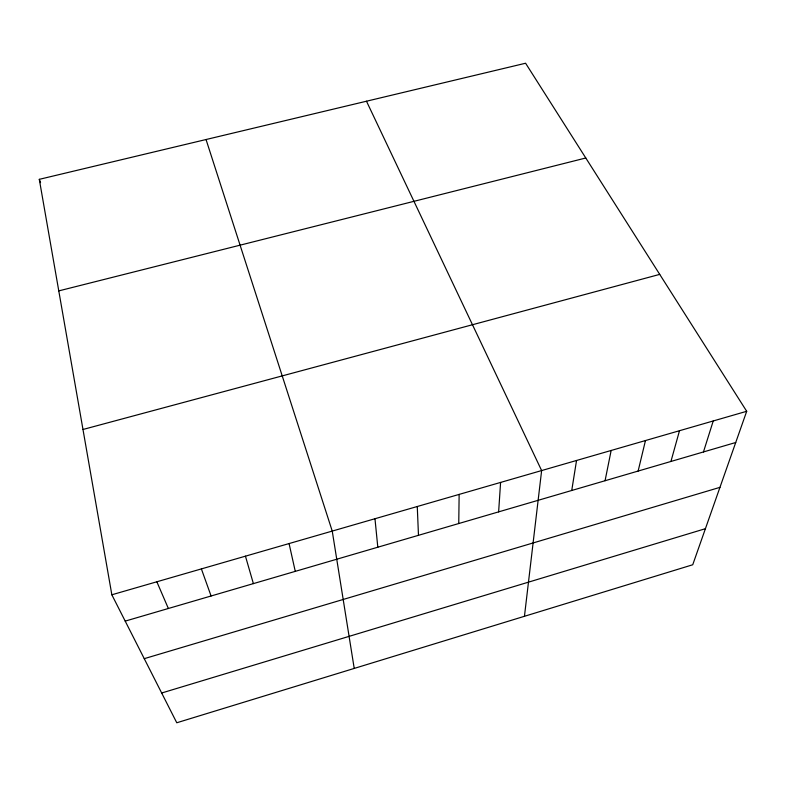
<?xml version="1.0" encoding="UTF-8"?>
<svg xmlns="http://www.w3.org/2000/svg" width="786" height="786" viewBox="0 0 786 786"><rect width="100%" height="100%" fill="white"/><g stroke="black" fill="none" stroke-linecap="round" stroke-linejoin="round"><path stroke-width="1.18" d="M458.749 523.535L459.142 494.404M498.629 511.873L500.594 482.427M524.449 616.293L541.633 470.568L366.482 101.217M571.736 490.484L576.541 460.478M605.063 480.727L611.154 450.466M638.134 471.06L645.463 440.553M670.93 461.461L679.497 430.718M703.46 451.95L713.236 420.962M746.7 411.294L692.731 564.761L176.771 722.766L111.848 594.786L39.3 179.336L525.588 63.234L746.7 411.294L111.848 594.786M161.67 693.006L705.425 528.683M144.251 658.668L719.956 487.349M125.2 621.117L735.725 442.508M82.982 429.48L659.719 274.383M58.783 290.889L585.786 157.996M156.846 581.778L168.361 608.492M39.3 179.336L40.567 182.666M201.383 568.907L211.09 595.994M206.04 139.525L332.242 531.09L354.221 668.424M245.448 556.174L253.387 583.615M289.071 543.568L295.271 571.363M374.971 518.731L377.811 547.213M417.268 506.508L418.476 535.315"/></g></svg>
